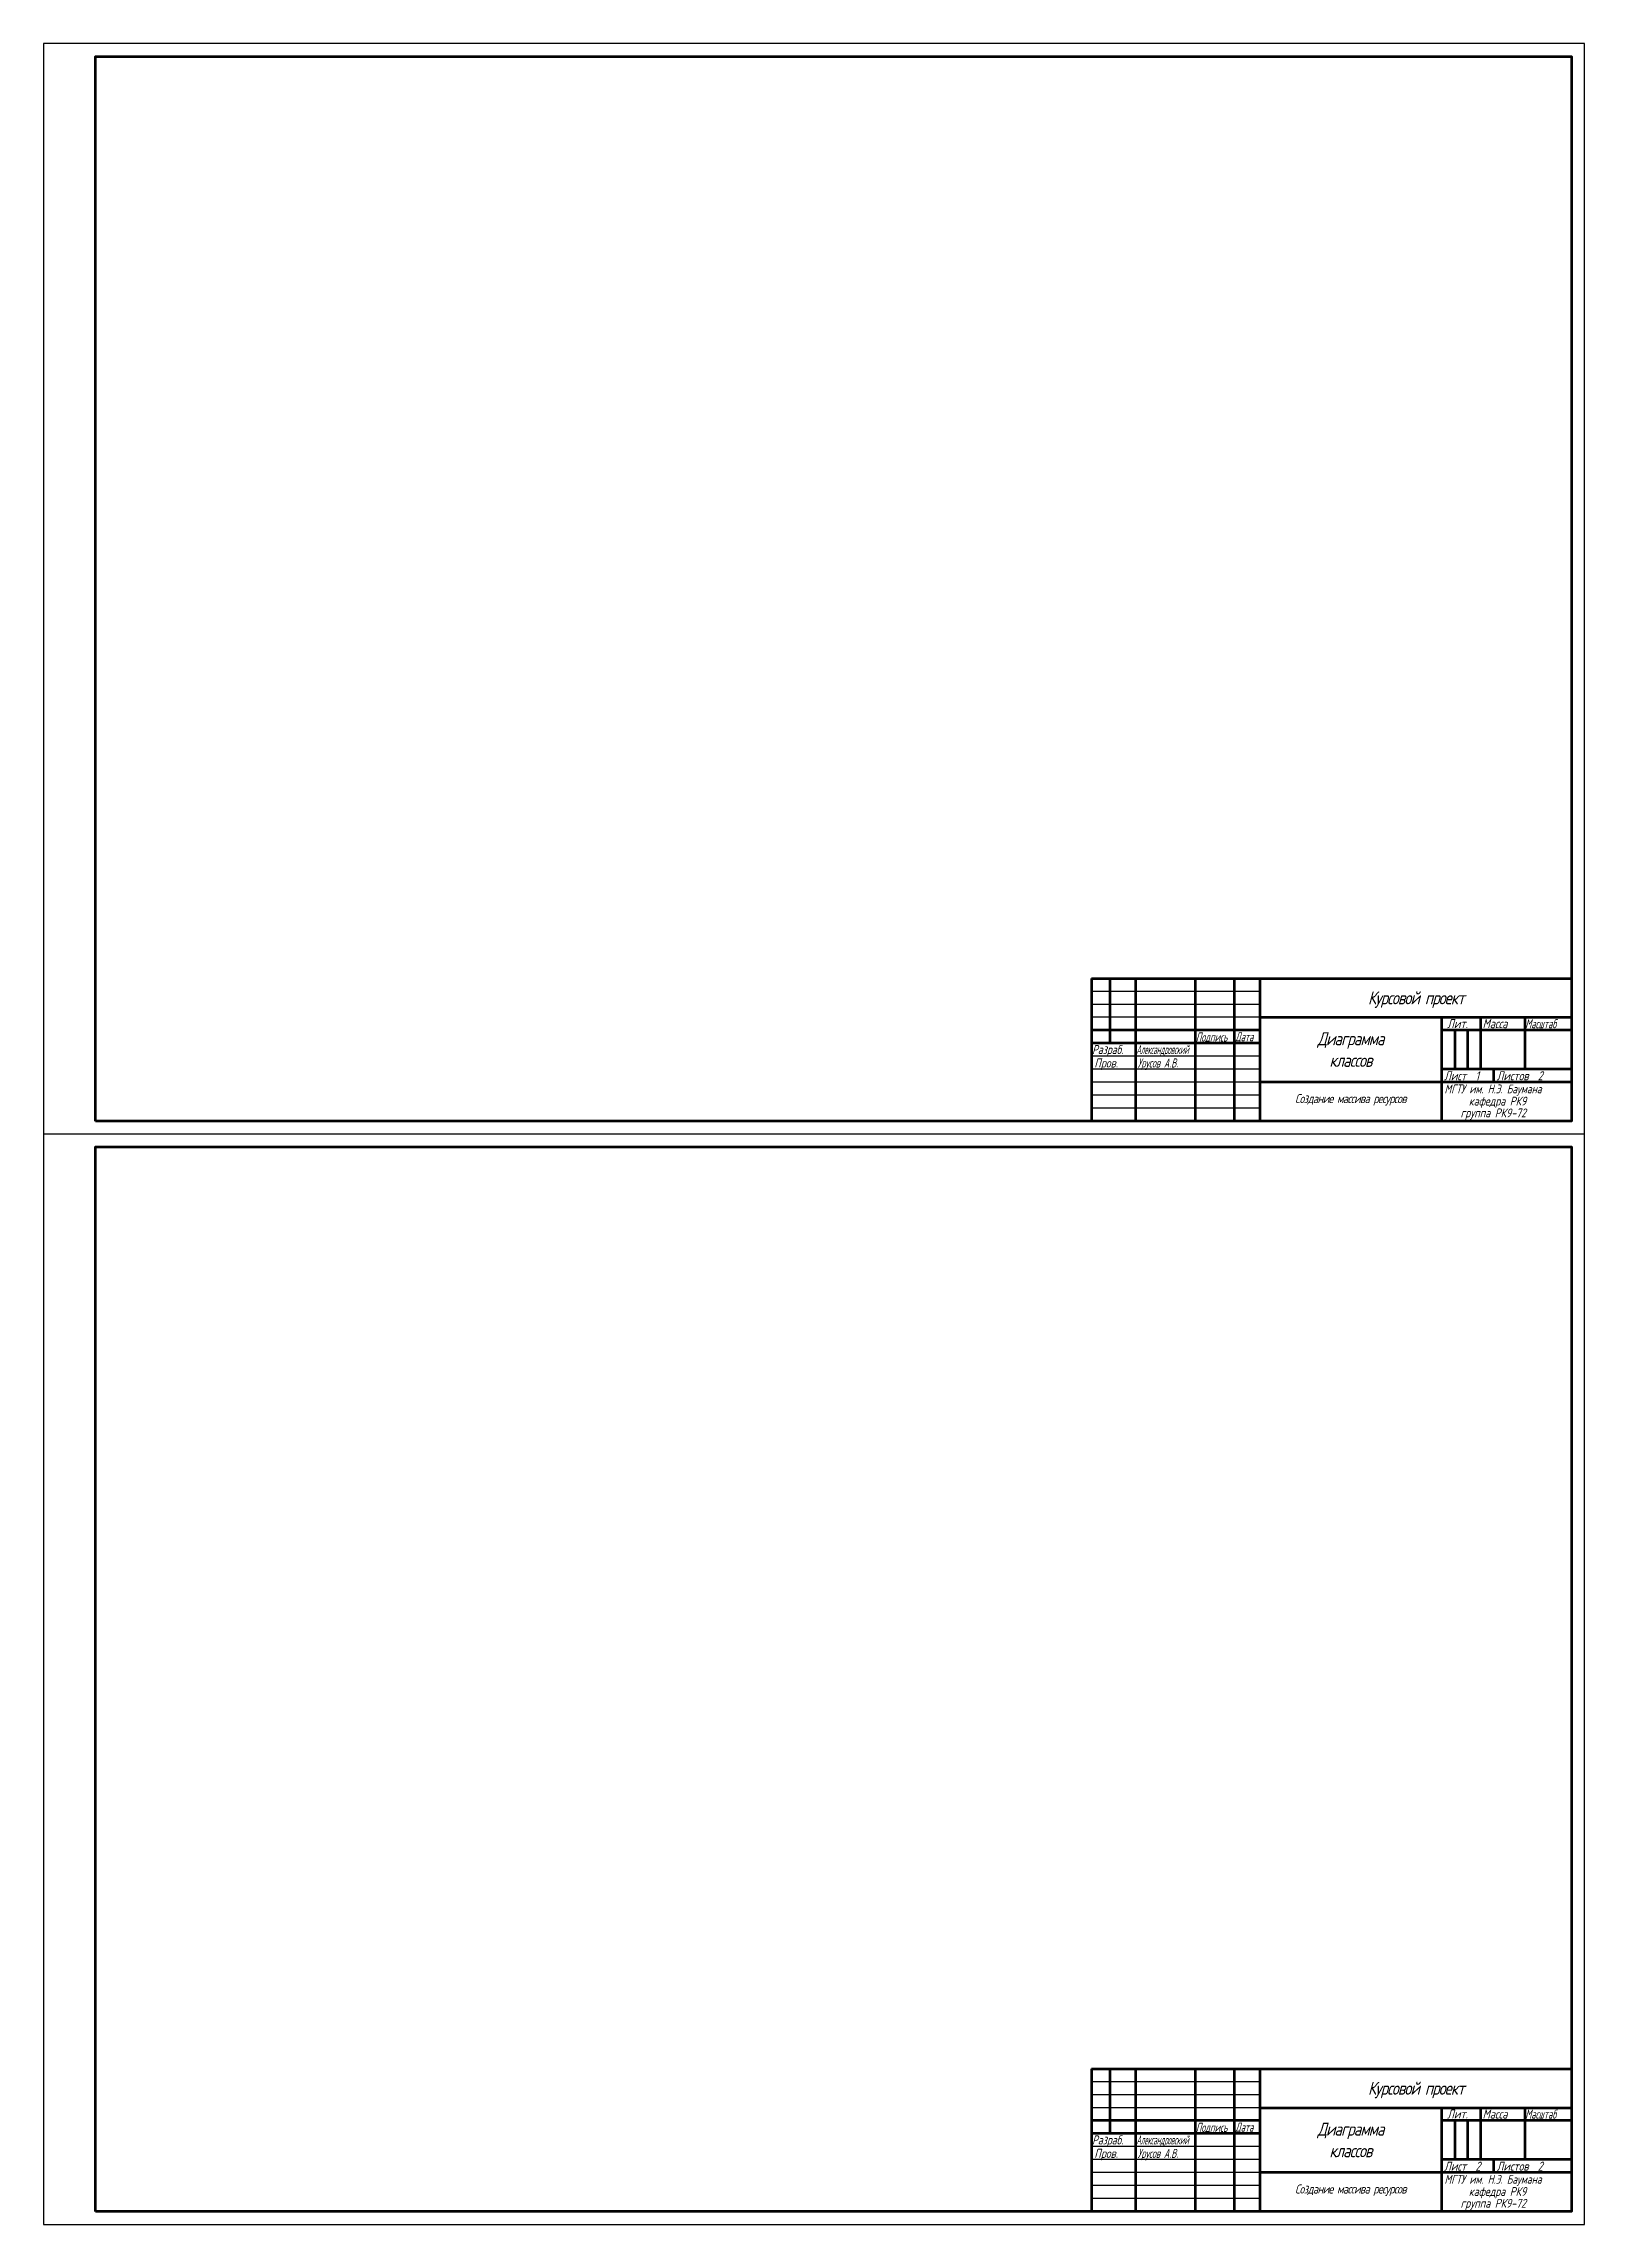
# Model space of a CAD drawing. Header units: millimetres. Extents: x 4112 to 4706, y 1450 to 2291.
import ezdxf

# ---------------------------------------------------------------- set-up
doc = ezdxf.new("R2010")
doc.units = ezdxf.units.MM
doc.layers.add('контур', color=7, linetype='Continuous', lineweight=80)
doc.styles.add('gost 5', font='cs_gost2304.shx', dxfattribs={"oblique": 15, "height": 5})
doc.styles.add('gost3.5', font='cs_gost2304.shx', dxfattribs={"oblique": 15, "height": 3.5})

msp = doc.modelspace()

# ---------------------------------------------------------------- linework, layer by layer
for p, q in [((4580.85, 1925.56), (4515.85, 1925.56)), ((4580.85, 1920.56), (4515.85, 1920.56)), ((4580.85, 1915.56), (4515.85, 1915.56)), ((4580.85, 1900.56), (4515.85, 1900.56)), ((4580.85, 1895.56), (4515.85, 1895.56)), ((4580.85, 1890.56), (4515.85, 1890.56)), ((4580.85, 1885.56), (4515.85, 1885.56)), ((4580.85, 1880.56), (4515.85, 1880.56)), ((4111.85, 1870.56), (4705.85, 1870.56)), ((4580.85, 1505.06), (4515.85, 1505.06)), ((4580.85, 1500.06), (4515.85, 1500.06)), ((4580.85, 1495.06), (4515.85, 1495.06)), ((4580.85, 1480.06), (4515.85, 1480.06)), ((4580.85, 1475.06), (4515.85, 1475.06)), ((4580.85, 1470.06), (4515.85, 1470.06)), ((4580.85, 1465.06), (4515.85, 1465.06)), ((4580.85, 1460.06), (4515.85, 1460.06))]:
    msp.add_line(p, q)
msp.add_lwpolyline([(4111.85, 1450.06), (4705.85, 1450.06), (4705.85, 2291.06), (4111.85, 2291.06)], close=True)
at = {"lineweight": 120}
for points in [[(4131.85, 1875.56), (4131.85, 2286.06), (4700.85, 2286.06), (4700.85, 1875.56)], [(4131.85, 1455.06), (4131.85, 1865.56), (4700.85, 1865.56), (4700.85, 1455.06)]]:
    msp.add_lwpolyline(points, close=True, dxfattribs=at)
at = {"layer": 'контур'}
for p, q in [((4515.85, 1930.56), (4700.85, 1930.56)), ((4515.85, 1930.56), (4515.85, 1875.56)), ((4522.85, 1930.56), (4522.85, 1905.56)), ((4532.85, 1930.56), (4532.85, 1875.56)), ((4555.85, 1930.56), (4555.85, 1875.56)), ((4570.85, 1930.56), (4570.85, 1875.56)), ((4580.85, 1875.56), (4580.85, 1930.56)), ((4580.85, 1910.56), (4515.85, 1910.56)), ((4580.85, 1915.56), (4700.85, 1915.56)), ((4650.85, 1875.56), (4650.85, 1915.56)), ((4700.85, 1910.56), (4650.85, 1910.56)), ((4655.85, 1910.56), (4655.85, 1895.56)), ((4660.85, 1910.56), (4660.85, 1895.56)), ((4665.85, 1915.56), (4665.85, 1895.56)), ((4682.85, 1915.56), (4682.85, 1895.56)), ((4580.85, 1905.56), (4515.85, 1905.56)), ((4700.85, 1895.56), (4650.85, 1895.56)), ((4670.85, 1895.56), (4670.85, 1890.56)), ((4700.85, 1890.56), (4580.85, 1890.56)), ((4700.85, 1875.56), (4515.85, 1875.56)), ((4515.85, 1510.06), (4700.85, 1510.06)), ((4515.85, 1510.06), (4515.85, 1455.06)), ((4522.85, 1510.06), (4522.85, 1485.06)), ((4532.85, 1510.06), (4532.85, 1455.06)), ((4555.85, 1510.06), (4555.85, 1455.06)), ((4570.85, 1510.06), (4570.85, 1455.06)), ((4580.85, 1455.06), (4580.85, 1510.06)), ((4580.85, 1490.06), (4515.85, 1490.06)), ((4580.85, 1495.06), (4700.85, 1495.06)), ((4650.85, 1455.06), (4650.85, 1495.06)), ((4700.85, 1490.06), (4650.85, 1490.06)), ((4655.85, 1490.06), (4655.85, 1475.06)), ((4660.85, 1490.06), (4660.85, 1475.06)), ((4665.85, 1495.06), (4665.85, 1475.06)), ((4682.85, 1495.06), (4682.85, 1475.06)), ((4580.85, 1485.06), (4515.85, 1485.06)), ((4700.85, 1475.06), (4650.85, 1475.06)), ((4670.85, 1475.06), (4670.85, 1470.06)), ((4700.85, 1470.06), (4580.85, 1470.06)), ((4700.85, 1455.06), (4515.85, 1455.06))]:
    msp.add_line(p, q, dxfattribs=at)

# ---------------------------------------------------------------- texts
at = {"style": 'gost3.5', "oblique": 15}
for s, height, width, p in [('Подпись', 3.5, 0.8, (4556.07, 1906.2)), ('Дата', 3.5, 0.75, (4571.26, 1906.3)), ('Масштаб', 3.5, 0.8, (4683.07, 1911.33)), ('Разраб.', 3.5, 0.95, (4516.07, 1901.39)), ('Александровский', 3.5, 0.55, (4533.07, 1901.38)), ('Урусов А.В.', 3.5, 0.8, (4533.58, 1896.19)), ('МГТУ им. Н.Э. Баумана', 3.4, 0.95, (4651.92, 1886.25)), ('Подпись', 3.5, 0.8, (4556.07, 1485.7)), ('Дата', 3.5, 0.75, (4571.26, 1485.8)), ('Масштаб', 3.5, 0.8, (4683.07, 1490.83)), ('Разраб.', 3.5, 0.95, (4516.07, 1480.89)), ('Александровский', 3.5, 0.55, (4533.07, 1480.88)), ('Урусов А.В.', 3.5, 0.8, (4533.58, 1475.69)), ('МГТУ им. Н.Э. Баумана', 3.4, 0.95, (4651.92, 1465.75))]:
    msp.add_text(s, height=height, dxfattribs=dict(at, width=width)).set_placement(p)
for s, height, p in [('Лит.', 3.5, (4652.97, 1911.37)), ('Масса', 3.5, (4666.61, 1911.37)), ('Пров.', 3.5, (4516.91, 1896.19)), ('Лист  1', 3.5, (4651.79, 1891.26)), ('Листов  2', 3.5, (4672.05, 1891.26)), ('кафедра РК9', 3.4, (4661.3, 1881.54)), ('группа РК9-72', 3.4, (4658.12, 1877)), ('Лит.', 3.5, (4652.97, 1490.87)), ('Масса', 3.5, (4666.61, 1490.87)), ('Пров.', 3.5, (4516.91, 1475.69)), ('Лист  2', 3.5, (4651.79, 1470.76)), ('Листов  2', 3.5, (4672.05, 1470.76)), ('кафедра РК9', 3.4, (4661.3, 1461.04)), ('группа РК9-72', 3.4, (4658.12, 1456.5))]:
    msp.add_text(s, height=height, dxfattribs=at).set_placement(p)
at = {"lineweight": 40, "char_height": 5, "attachment_point": 2, "line_spacing_factor": 0.8, "style": 'gost3.5'}
for insert in [(4640.92, 1925.56), (4640.92, 1505.06)]:
    msp.add_mtext_dynamic_manual_height_columns('{\\T0.9;Курсовой проект}', width=112.6248, gutter_width=17.5, heights=[0], dxfattribs=dict(at, insert=insert))
at = {"lineweight": 40, "attachment_point": 2, "style": 'gost 5'}
for s, insert, char_height in [('{\\T0.9;Диаграмма\\Pклассов}', (4615.7, 1909.79), 5), ('{\\T0.9;Создание массива ресурсов}', (4615.7, 1885.96), 3.5), ('{\\T0.9;Диаграмма\\Pклассов}', (4615.7, 1489.29), 5), ('{\\T0.9;Создание массива ресурсов}', (4615.7, 1465.46), 3.5)]:
    msp.add_mtext_dynamic_manual_height_columns(s, width=64.8763, gutter_width=17.5, heights=[0], dxfattribs=dict(at, insert=insert, char_height=char_height))

doc.saveas('drawing.dxf')
